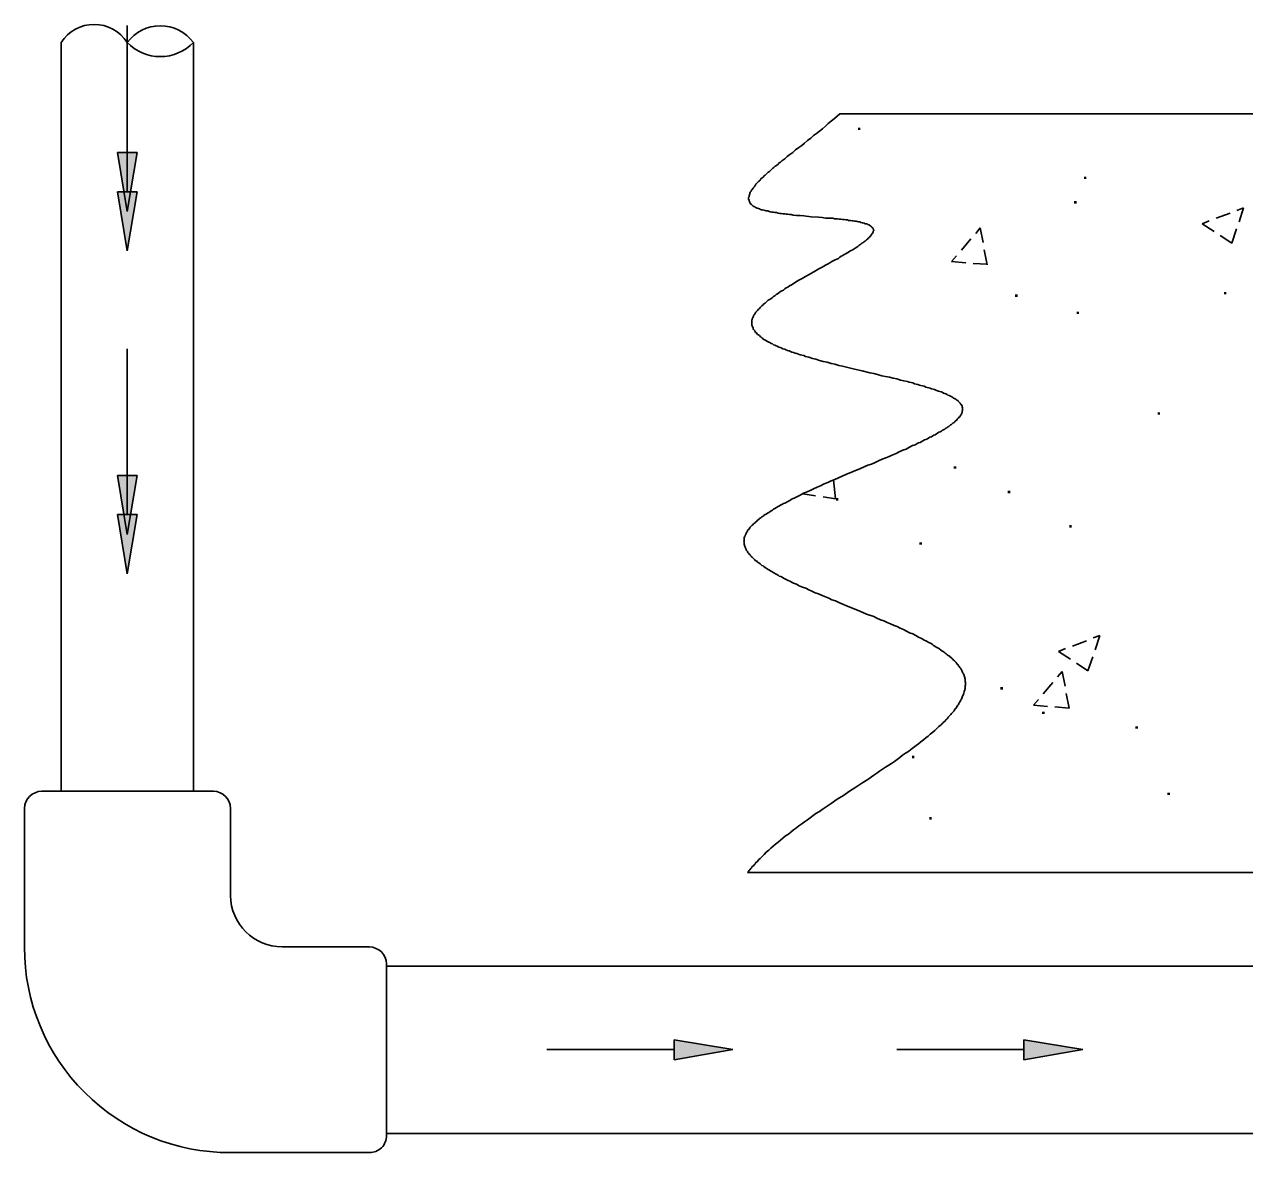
# Model space of a CAD drawing. Header units: inches. Extents: x 2025 to 34930, y -6955 to 4650.
# Drawn here: x 9123.7 to 9188.1, y -2568.9 to -2509.4 of the extents above; entities that cross this region are included whole.
import ezdxf

# ---------------------------------------------------------------- set-up
doc = ezdxf.new("R2010")
doc.units = ezdxf.units.IN
doc.header["$MEASUREMENT"] = 0
doc.layers.add('M-HVAC-EXHS-DUCT', color=3, linetype='Continuous', lineweight=50)
doc.layers.add('PDF-TEXT', color=7, linetype='Continuous', lineweight=35)

# ---------------------------------------------------------------- blocks, each defined once
blk = doc.blocks.new('detail 16')
at = {"layer": 'PDF-TEXT'}
for p, q in [((9129.168, -2518.218), (9129.168, -2509.448)), ((9125.681, -2549.826), (9125.681, -2510.329)), ((9132.655, -2549.826), (9132.655, -2510.329)), ((9166.124, -2514.601), (9165.979, -2514.755)), ((9166.302, -2514.472), (9166.124, -2514.601)), ((9166.448, -2514.342), (9166.302, -2514.472)), ((9166.602, -2514.213), (9166.448, -2514.342)), ((9166.731, -2514.091), (9166.602, -2514.213)), ((9280.271, -2514.091), (9166.731, -2514.091)), ((9165.348, -2515.248), (9165.202, -2515.378)), ((9165.501, -2515.143), (9165.348, -2515.248)), ((9165.671, -2515.014), (9165.501, -2515.143)), ((9165.825, -2514.884), (9165.671, -2515.014)), ((9165.979, -2514.755), (9165.825, -2514.884)), ((9164.579, -2515.871), (9164.401, -2516.001)), ((9164.725, -2515.766), (9164.579, -2515.871)), ((9164.878, -2515.637), (9164.725, -2515.766)), ((9165.032, -2515.507), (9164.878, -2515.637)), ((9165.202, -2515.378), (9165.032, -2515.507)), ((9129.168, -2519.245), (9128.65, -2516.13)), ((9128.65, -2516.13), (9129.685, -2516.13)), ((9129.685, -2516.13), (9129.168, -2519.245)), ((9163.738, -2516.535), (9163.673, -2516.583)), ((9163.827, -2516.47), (9163.738, -2516.535)), ((9163.956, -2516.341), (9163.827, -2516.47)), ((9164.102, -2516.235), (9163.956, -2516.341)), ((9164.255, -2516.13), (9164.102, -2516.235)), ((9164.401, -2516.001), (9164.255, -2516.13)), ((9162.961, -2517.182), (9162.896, -2517.222)), ((9163.026, -2517.141), (9162.961, -2517.182)), ((9163.09, -2517.077), (9163.026, -2517.141)), ((9163.131, -2517.028), (9163.09, -2517.077)), ((9163.196, -2516.963), (9163.131, -2517.028)), ((9163.26, -2516.923), (9163.196, -2516.963)), ((9163.325, -2516.858), (9163.26, -2516.923)), ((9163.39, -2516.818), (9163.325, -2516.858)), ((9163.479, -2516.753), (9163.39, -2516.818)), ((9163.543, -2516.688), (9163.479, -2516.753)), ((9163.608, -2516.648), (9163.543, -2516.688)), ((9163.673, -2516.583), (9163.608, -2516.648)), ((9162.314, -2517.805), (9162.273, -2517.87)), ((9162.362, -2517.764), (9162.314, -2517.805)), ((9162.403, -2517.716), (9162.362, -2517.764)), ((9162.443, -2517.675), (9162.403, -2517.716)), ((9162.492, -2517.635), (9162.443, -2517.675)), ((9162.532, -2517.595), (9162.492, -2517.635)), ((9162.573, -2517.53), (9162.532, -2517.595)), ((9162.637, -2517.481), (9162.573, -2517.53)), ((9162.686, -2517.441), (9162.637, -2517.481)), ((9162.751, -2517.376), (9162.686, -2517.441)), ((9162.791, -2517.336), (9162.751, -2517.376)), ((9162.856, -2517.287), (9162.791, -2517.336)), ((9162.896, -2517.222), (9162.856, -2517.287)), ((9129.168, -2521.332), (9128.65, -2518.218)), ((9128.65, -2518.218), (9129.685, -2518.218)), ((9129.685, -2518.218), (9129.168, -2521.332)), ((9161.95, -2518.468), (9161.925, -2518.517)), ((9161.974, -2518.363), (9161.95, -2518.387)), ((9161.95, -2518.387), (9161.95, -2518.468)), ((9161.99, -2518.323), (9161.974, -2518.363)), ((9162.014, -2518.234), (9161.99, -2518.282)), ((9161.99, -2518.282), (9161.99, -2518.323)), ((9162.039, -2518.193), (9162.014, -2518.234)), ((9162.055, -2518.169), (9162.039, -2518.193)), ((9162.079, -2518.129), (9162.055, -2518.169)), ((9162.12, -2518.088), (9162.079, -2518.129)), ((9162.144, -2518.04), (9162.12, -2518.088)), ((9162.184, -2517.999), (9162.144, -2518.04)), ((9162.209, -2517.959), (9162.184, -2517.999)), ((9162.249, -2517.91), (9162.209, -2517.959)), ((9162.273, -2517.87), (9162.249, -2517.91)), ((9161.925, -2518.517), (9161.925, -2518.598)), ((9161.925, -2518.598), (9161.95, -2518.646)), ((9161.95, -2518.646), (9161.95, -2518.711)), ((9161.95, -2518.711), (9161.974, -2518.727)), ((9161.974, -2518.727), (9161.99, -2518.776)), ((9161.99, -2518.776), (9161.99, -2518.792)), ((9161.99, -2518.792), (9162.014, -2518.816)), ((9162.014, -2518.816), (9162.039, -2518.857)), ((9162.039, -2518.857), (9162.079, -2518.881)), ((9162.079, -2518.881), (9162.103, -2518.905)), ((9162.103, -2518.905), (9162.12, -2518.921)), ((9162.12, -2518.921), (9162.168, -2518.97)), ((9162.168, -2518.97), (9162.209, -2518.986)), ((9162.209, -2518.986), (9162.249, -2519.01)), ((9162.249, -2519.01), (9162.298, -2519.035)), ((9162.298, -2519.035), (9162.338, -2519.051)), ((9162.338, -2519.051), (9162.378, -2519.075)), ((9162.378, -2519.075), (9162.443, -2519.091)), ((9162.443, -2519.091), (9162.492, -2519.116)), ((9162.492, -2519.116), (9162.556, -2519.14)), ((9162.556, -2519.14), (9162.597, -2519.156)), ((9187.669, -2519.205), (9188.017, -2519.051)), ((9188.017, -2519.051), (9187.782, -2519.803)), ((9162.597, -2519.156), (9162.662, -2519.156)), ((9162.662, -2519.156), (9162.726, -2519.18)), ((9162.726, -2519.18), (9162.791, -2519.205)), ((9162.791, -2519.205), (9162.856, -2519.221)), ((9162.856, -2519.221), (9162.945, -2519.221)), ((9162.945, -2519.221), (9163.01, -2519.245)), ((9163.01, -2519.245), (9163.066, -2519.269)), ((9163.066, -2519.269), (9163.155, -2519.285)), ((9163.155, -2519.285), (9163.244, -2519.285)), ((9163.244, -2519.285), (9163.309, -2519.31)), ((9163.309, -2519.31), (9163.39, -2519.31)), ((9163.39, -2519.31), (9163.479, -2519.334)), ((9163.479, -2519.334), (9163.568, -2519.35)), ((9163.568, -2519.35), (9163.649, -2519.35)), ((9163.649, -2519.35), (9163.738, -2519.374)), ((9163.738, -2519.374), (9163.827, -2519.374)), ((9163.827, -2519.374), (9163.908, -2519.399)), ((9163.908, -2519.399), (9163.997, -2519.399)), ((9163.997, -2519.399), (9164.086, -2519.415)), ((9164.086, -2519.415), (9164.166, -2519.415)), ((9164.166, -2519.415), (9164.272, -2519.439)), ((9164.272, -2519.439), (9164.45, -2519.463)), ((9164.45, -2519.463), (9164.644, -2519.463)), ((9164.644, -2519.463), (9164.838, -2519.48)), ((9164.838, -2519.48), (9165.226, -2519.528)), ((9165.226, -2519.528), (9165.607, -2519.544)), ((9165.607, -2519.544), (9165.801, -2519.569)), ((9165.801, -2519.569), (9165.979, -2519.593)), ((9165.979, -2519.593), (9166.173, -2519.593)), ((9166.173, -2519.593), (9166.367, -2519.609)), ((9166.367, -2519.609), (9166.448, -2519.633)), ((9166.448, -2519.633), (9166.618, -2519.633)), ((9166.618, -2519.633), (9166.707, -2519.658)), ((9166.707, -2519.658), (9166.796, -2519.658)), ((9166.796, -2519.658), (9166.877, -2519.674)), ((9166.877, -2519.674), (9166.966, -2519.674)), ((9166.966, -2519.674), (9167.055, -2519.698)), ((9167.055, -2519.698), (9167.136, -2519.698)), ((9167.136, -2519.698), (9167.2, -2519.722)), ((9167.2, -2519.722), (9167.289, -2519.722)), ((9167.289, -2519.722), (9167.378, -2519.738)), ((9167.378, -2519.738), (9167.443, -2519.738)), ((9167.443, -2519.738), (9167.508, -2519.763)), ((9167.508, -2519.763), (9167.589, -2519.763)), ((9167.589, -2519.763), (9167.653, -2519.779)), ((9167.653, -2519.779), (9167.718, -2519.803)), ((9185.84, -2519.892), (9186.205, -2519.738)), ((9186.577, -2519.609), (9187.305, -2519.334)), ((9167.718, -2519.803), (9167.783, -2519.803)), ((9167.783, -2519.803), (9167.848, -2519.827)), ((9167.848, -2519.827), (9167.912, -2519.844)), ((9167.912, -2519.844), (9167.953, -2519.844)), ((9167.953, -2519.844), (9168.017, -2519.868)), ((9168.017, -2519.868), (9168.066, -2519.892)), ((9168.066, -2519.892), (9168.131, -2519.908)), ((9168.131, -2519.908), (9168.171, -2519.908)), ((9168.171, -2519.908), (9168.212, -2519.933)), ((9168.212, -2519.933), (9168.26, -2519.957)), ((9168.26, -2519.957), (9168.301, -2519.973)), ((9168.301, -2519.973), (9168.325, -2519.997)), ((9168.325, -2519.997), (9168.365, -2520.022)), ((9168.365, -2520.022), (9168.39, -2520.038)), ((9168.39, -2520.038), (9168.406, -2520.062)), ((9168.406, -2520.062), (9168.43, -2520.062)), ((9168.43, -2520.426), (9168.406, -2520.467)), ((9168.43, -2520.062), (9168.43, -2520.086)), ((9168.43, -2520.086), (9168.454, -2520.086)), ((9168.454, -2520.41), (9168.43, -2520.426)), ((9168.454, -2520.086), (9168.454, -2520.103)), ((9168.454, -2520.103), (9168.47, -2520.103)), ((9168.47, -2520.361), (9168.454, -2520.41)), ((9168.47, -2520.103), (9168.47, -2520.127)), ((9168.47, -2520.127), (9168.495, -2520.151)), ((9168.495, -2520.345), (9168.47, -2520.361)), ((9168.495, -2520.151), (9168.495, -2520.192)), ((9168.495, -2520.192), (9168.519, -2520.216)), ((9168.519, -2520.256), (9168.495, -2520.281)), ((9168.495, -2520.281), (9168.495, -2520.345)), ((9168.519, -2520.216), (9168.519, -2520.256)), ((9173.899, -2520.41), (9174.134, -2520.103)), ((9174.134, -2520.103), (9174.287, -2520.879)), ((9186.463, -2520.297), (9185.84, -2519.892)), ((9187.394, -2520.92), (9187.653, -2520.167)), ((9167.742, -2521.049), (9167.678, -2521.098)), ((9167.783, -2521.009), (9167.742, -2521.049)), ((9167.848, -2520.968), (9167.783, -2521.009)), ((9167.888, -2520.92), (9167.848, -2520.968)), ((9167.953, -2520.903), (9167.888, -2520.92)), ((9168.001, -2520.855), (9167.953, -2520.903)), ((9168.066, -2520.815), (9168.001, -2520.855)), ((9168.106, -2520.774), (9168.066, -2520.815)), ((9168.147, -2520.75), (9168.106, -2520.774)), ((9168.195, -2520.709), (9168.147, -2520.75)), ((9168.236, -2520.661), (9168.195, -2520.709)), ((9168.26, -2520.645), (9168.236, -2520.661)), ((9168.301, -2520.596), (9168.26, -2520.645)), ((9168.341, -2520.556), (9168.301, -2520.596)), ((9168.365, -2520.531), (9168.341, -2520.556)), ((9168.39, -2520.491), (9168.365, -2520.531)), ((9168.406, -2520.467), (9168.39, -2520.491)), ((9173.147, -2521.284), (9173.64, -2520.685)), ((9186.787, -2520.515), (9187.394, -2520.92)), ((9166.666, -2521.721), (9166.577, -2521.761)), ((9166.731, -2521.656), (9166.666, -2521.721)), ((9166.812, -2521.607), (9166.731, -2521.656)), ((9166.901, -2521.567), (9166.812, -2521.607)), ((9166.966, -2521.526), (9166.901, -2521.567)), ((9167.055, -2521.478), (9166.966, -2521.526)), ((9167.119, -2521.437), (9167.055, -2521.478)), ((9167.2, -2521.397), (9167.119, -2521.437)), ((9167.265, -2521.348), (9167.2, -2521.397)), ((9167.33, -2521.308), (9167.265, -2521.348)), ((9167.419, -2521.268), (9167.33, -2521.308)), ((9167.483, -2521.219), (9167.419, -2521.268)), ((9167.548, -2521.179), (9167.483, -2521.219)), ((9167.678, -2521.098), (9167.548, -2521.179)), ((9172.629, -2521.891), (9172.888, -2521.591)), ((9174.498, -2522.06), (9174.352, -2521.268)), ((9165.631, -2522.279), (9165.461, -2522.384)), ((9165.801, -2522.19), (9165.631, -2522.279)), ((9165.979, -2522.085), (9165.801, -2522.19)), ((9166.149, -2521.996), (9165.979, -2522.085)), ((9166.318, -2521.891), (9166.149, -2521.996)), ((9166.496, -2521.802), (9166.318, -2521.891)), ((9166.577, -2521.761), (9166.496, -2521.802)), ((9173.381, -2521.955), (9172.629, -2521.891)), ((9173.77, -2521.996), (9174.498, -2522.036)), ((9164.401, -2522.983), (9164.231, -2523.096)), ((9164.579, -2522.878), (9164.401, -2522.983)), ((9164.749, -2522.789), (9164.579, -2522.878)), ((9164.919, -2522.683), (9164.749, -2522.789)), ((9165.113, -2522.578), (9164.919, -2522.683)), ((9165.461, -2522.384), (9165.113, -2522.578)), ((9163.374, -2523.63), (9163.309, -2523.695)), ((9163.454, -2523.589), (9163.374, -2523.63)), ((9163.519, -2523.541), (9163.454, -2523.589)), ((9163.608, -2523.476), (9163.519, -2523.541)), ((9163.673, -2523.436), (9163.608, -2523.476)), ((9163.762, -2523.395), (9163.673, -2523.436)), ((9163.827, -2523.331), (9163.762, -2523.395)), ((9163.908, -2523.282), (9163.827, -2523.331)), ((9163.997, -2523.242), (9163.908, -2523.282)), ((9164.086, -2523.177), (9163.997, -2523.242)), ((9164.231, -2523.096), (9164.086, -2523.177)), ((9162.573, -2524.277), (9162.532, -2524.318)), ((9162.621, -2524.229), (9162.573, -2524.277)), ((9162.686, -2524.164), (9162.621, -2524.229)), ((9162.726, -2524.123), (9162.686, -2524.164)), ((9162.791, -2524.083), (9162.726, -2524.123)), ((9162.856, -2524.034), (9162.791, -2524.083)), ((9162.921, -2523.97), (9162.856, -2524.034)), ((9162.961, -2523.929), (9162.921, -2523.97)), ((9163.026, -2523.889), (9162.961, -2523.929)), ((9163.09, -2523.848), (9163.026, -2523.889)), ((9163.179, -2523.784), (9163.09, -2523.848)), ((9163.244, -2523.735), (9163.179, -2523.784)), ((9163.309, -2523.695), (9163.244, -2523.735)), ((9162.12, -2524.941), (9162.103, -2524.981)), ((9162.144, -2524.852), (9162.12, -2524.9)), ((9162.12, -2524.9), (9162.12, -2524.941)), ((9162.168, -2524.811), (9162.144, -2524.852)), ((9162.184, -2524.771), (9162.168, -2524.811)), ((9162.209, -2524.722), (9162.184, -2524.771)), ((9162.233, -2524.682), (9162.209, -2524.722)), ((9162.249, -2524.641), (9162.233, -2524.682)), ((9162.298, -2524.593), (9162.249, -2524.641)), ((9162.314, -2524.552), (9162.298, -2524.593)), ((9162.362, -2524.512), (9162.314, -2524.552)), ((9162.403, -2524.471), (9162.362, -2524.512)), ((9162.443, -2524.407), (9162.403, -2524.471)), ((9162.492, -2524.358), (9162.443, -2524.407)), ((9162.532, -2524.318), (9162.492, -2524.358)), ((9162.103, -2524.981), (9162.103, -2525.24)), ((9162.103, -2525.24), (9162.12, -2525.28)), ((9162.12, -2525.28), (9162.12, -2525.305)), ((9162.12, -2525.305), (9162.144, -2525.345)), ((9162.144, -2525.345), (9162.168, -2525.394)), ((9162.168, -2525.394), (9162.168, -2525.434)), ((9162.168, -2525.434), (9162.184, -2525.475)), ((9162.184, -2525.475), (9162.209, -2525.499)), ((9162.209, -2525.499), (9162.249, -2525.539)), ((9162.249, -2525.539), (9162.273, -2525.588)), ((9162.273, -2525.588), (9162.298, -2525.628)), ((9162.298, -2525.628), (9162.338, -2525.653)), ((9162.338, -2525.653), (9162.362, -2525.693)), ((9162.362, -2525.693), (9162.403, -2525.733)), ((9162.403, -2525.733), (9162.443, -2525.758)), ((9162.443, -2525.758), (9162.492, -2525.798)), ((9162.492, -2525.798), (9162.532, -2525.847)), ((9162.532, -2525.847), (9162.573, -2525.863)), ((9162.573, -2525.863), (9162.621, -2525.911)), ((9162.621, -2525.911), (9162.662, -2525.928)), ((9162.662, -2525.928), (9162.702, -2525.976)), ((9162.702, -2525.976), (9162.767, -2526.017)), ((9162.767, -2526.017), (9162.815, -2526.033)), ((9162.815, -2526.033), (9162.88, -2526.081)), ((9162.88, -2526.081), (9162.921, -2526.098)), ((9162.921, -2526.098), (9162.985, -2526.146)), ((9162.985, -2526.146), (9163.05, -2526.162)), ((9163.05, -2526.162), (9163.115, -2526.211)), ((9163.115, -2526.211), (9163.179, -2526.227)), ((9163.179, -2526.227), (9163.244, -2526.275)), ((9129.168, -2535.232), (9129.168, -2526.486)), ((9163.244, -2526.275), (9163.309, -2526.292)), ((9163.309, -2526.292), (9163.374, -2526.34)), ((9163.374, -2526.34), (9163.438, -2526.356)), ((9163.438, -2526.356), (9163.519, -2526.405)), ((9163.519, -2526.405), (9163.584, -2526.421)), ((9163.584, -2526.421), (9163.649, -2526.445)), ((9163.649, -2526.445), (9163.738, -2526.486)), ((9163.738, -2526.486), (9163.827, -2526.51)), ((9163.827, -2526.51), (9163.891, -2526.551)), ((9163.891, -2526.551), (9163.972, -2526.575)), ((9163.972, -2526.575), (9164.061, -2526.599)), ((9164.061, -2526.599), (9164.126, -2526.64)), ((9164.126, -2526.64), (9164.207, -2526.664)), ((9164.207, -2526.664), (9164.296, -2526.68)), ((9164.296, -2526.68), (9164.385, -2526.72)), ((9164.385, -2526.72), (9164.466, -2526.745)), ((9164.466, -2526.745), (9164.555, -2526.769)), ((9164.555, -2526.769), (9164.644, -2526.809)), ((9164.644, -2526.809), (9164.725, -2526.834)), ((9164.725, -2526.834), (9164.838, -2526.85)), ((9164.838, -2526.85), (9164.919, -2526.898)), ((9164.919, -2526.898), (9165.008, -2526.915)), ((9165.008, -2526.915), (9165.097, -2526.939)), ((9165.097, -2526.939), (9165.291, -2527.004)), ((9165.291, -2527.004), (9165.477, -2527.044)), ((9165.477, -2527.044), (9165.671, -2527.109)), ((9165.671, -2527.109), (9165.865, -2527.157)), ((9165.865, -2527.157), (9166.06, -2527.198)), ((9166.06, -2527.198), (9166.278, -2527.263)), ((9166.278, -2527.263), (9166.472, -2527.303)), ((9166.472, -2527.303), (9166.683, -2527.368)), ((9166.683, -2527.368), (9166.877, -2527.408)), ((9166.877, -2527.408), (9167.095, -2527.457)), ((9167.095, -2527.457), (9167.508, -2527.562)), ((9167.508, -2527.562), (9167.912, -2527.651)), ((9167.912, -2527.651), (9168.325, -2527.756)), ((9168.325, -2527.756), (9168.535, -2527.796)), ((9168.535, -2527.796), (9168.729, -2527.845)), ((9168.729, -2527.845), (9168.948, -2527.91)), ((9168.948, -2527.91), (9169.142, -2527.95)), ((9169.142, -2527.95), (9169.352, -2527.991)), ((9169.352, -2527.991), (9169.547, -2528.039)), ((9169.547, -2528.039), (9169.741, -2528.08)), ((9169.741, -2528.08), (9169.935, -2528.144)), ((9169.935, -2528.144), (9170.105, -2528.185)), ((9170.105, -2528.185), (9170.299, -2528.225)), ((9170.299, -2528.225), (9170.388, -2528.25)), ((9170.388, -2528.25), (9170.493, -2528.274)), ((9170.493, -2528.274), (9170.582, -2528.29)), ((9170.582, -2528.29), (9170.671, -2528.339)), ((9170.671, -2528.339), (9170.752, -2528.355)), ((9170.752, -2528.355), (9170.841, -2528.379)), ((9170.841, -2528.379), (9170.93, -2528.403)), ((9170.93, -2528.403), (9171.011, -2528.419)), ((9171.011, -2528.419), (9171.1, -2528.444)), ((9171.1, -2528.444), (9171.181, -2528.468)), ((9171.181, -2528.468), (9171.27, -2528.508)), ((9171.27, -2528.508), (9171.334, -2528.533)), ((9171.334, -2528.533), (9171.423, -2528.549)), ((9171.423, -2528.549), (9171.504, -2528.573)), ((9171.504, -2528.573), (9171.569, -2528.597)), ((9171.569, -2528.597), (9171.658, -2528.614)), ((9171.658, -2528.614), (9171.723, -2528.638)), ((9171.723, -2528.638), (9171.788, -2528.678)), ((9171.788, -2528.678), (9171.877, -2528.703)), ((9171.877, -2528.703), (9171.941, -2528.727)), ((9171.941, -2528.727), (9172.006, -2528.743)), ((9172.006, -2528.743), (9172.071, -2528.767)), ((9172.071, -2528.767), (9172.135, -2528.784)), ((9172.135, -2528.784), (9172.2, -2528.832)), ((9172.2, -2528.832), (9172.265, -2528.848)), ((9172.265, -2528.848), (9172.322, -2528.872)), ((9172.322, -2528.872), (9172.386, -2528.897)), ((9172.386, -2528.897), (9172.435, -2528.937)), ((9172.435, -2528.937), (9172.499, -2528.961)), ((9172.499, -2528.961), (9172.54, -2528.978)), ((9172.54, -2528.978), (9172.605, -2529.002)), ((9172.605, -2529.002), (9172.645, -2529.026)), ((9172.645, -2529.026), (9172.694, -2529.067)), ((9172.694, -2529.067), (9172.734, -2529.091)), ((9172.734, -2529.091), (9172.775, -2529.107)), ((9172.775, -2529.107), (9172.823, -2529.131)), ((9172.823, -2529.131), (9172.864, -2529.172)), ((9172.864, -2529.172), (9172.904, -2529.196)), ((9172.904, -2529.196), (9172.953, -2529.22)), ((9172.953, -2529.22), (9172.969, -2529.261)), ((9172.969, -2529.261), (9173.017, -2529.285)), ((9173.017, -2529.285), (9173.033, -2529.301)), ((9173.033, -2529.301), (9173.058, -2529.35)), ((9173.058, -2529.35), (9173.082, -2529.366)), ((9173.082, -2529.366), (9173.098, -2529.39)), ((9173.098, -2529.39), (9173.122, -2529.431)), ((9173.122, -2529.431), (9173.147, -2529.455)), ((9173.058, -2530.078), (9173.017, -2530.102)), ((9173.082, -2530.038), (9173.058, -2530.078)), ((9173.098, -2530.013), (9173.082, -2530.038)), ((9173.122, -2529.973), (9173.098, -2530.013)), ((9173.147, -2529.949), (9173.122, -2529.973)), ((9173.147, -2529.455), (9173.163, -2529.471)), ((9173.163, -2529.884), (9173.147, -2529.908)), ((9173.147, -2529.908), (9173.147, -2529.949)), ((9173.163, -2529.471), (9173.187, -2529.52)), ((9173.187, -2529.843), (9173.163, -2529.884)), ((9173.187, -2529.52), (9173.187, -2529.56)), ((9173.187, -2529.56), (9173.211, -2529.601)), ((9173.211, -2529.754), (9173.187, -2529.779)), ((9173.187, -2529.779), (9173.187, -2529.843)), ((9173.211, -2529.601), (9173.211, -2529.754)), ((9172.265, -2530.725), (9172.2, -2530.766)), ((9172.322, -2530.677), (9172.265, -2530.725)), ((9172.37, -2530.66), (9172.322, -2530.677)), ((9172.435, -2530.612), (9172.37, -2530.66)), ((9172.475, -2530.596), (9172.435, -2530.612)), ((9172.516, -2530.547), (9172.475, -2530.596)), ((9172.564, -2530.507), (9172.516, -2530.547)), ((9172.629, -2530.482), (9172.564, -2530.507)), ((9172.71, -2530.402), (9172.629, -2530.482)), ((9172.758, -2530.377), (9172.71, -2530.402)), ((9172.799, -2530.337), (9172.758, -2530.377)), ((9172.823, -2530.313), (9172.799, -2530.337)), ((9172.864, -2530.272), (9172.823, -2530.313)), ((9172.904, -2530.248), (9172.864, -2530.272)), ((9172.928, -2530.207), (9172.904, -2530.248)), ((9172.969, -2530.159), (9172.928, -2530.207)), ((9172.993, -2530.143), (9172.969, -2530.159)), ((9173.017, -2530.102), (9172.993, -2530.143)), ((9171.116, -2531.348), (9171.059, -2531.389)), ((9171.205, -2531.3), (9171.116, -2531.348)), ((9171.27, -2531.283), (9171.205, -2531.3)), ((9171.359, -2531.235), (9171.27, -2531.283)), ((9171.423, -2531.194), (9171.359, -2531.235)), ((9171.488, -2531.154), (9171.423, -2531.194)), ((9171.569, -2531.13), (9171.488, -2531.154)), ((9171.634, -2531.089), (9171.569, -2531.13)), ((9171.699, -2531.041), (9171.634, -2531.089)), ((9171.763, -2531.025), (9171.699, -2531.041)), ((9171.828, -2530.976), (9171.763, -2531.025)), ((9171.893, -2530.936), (9171.828, -2530.976)), ((9171.957, -2530.895), (9171.893, -2530.936)), ((9172.022, -2530.871), (9171.957, -2530.895)), ((9172.087, -2530.83), (9172.022, -2530.871)), ((9172.152, -2530.79), (9172.087, -2530.83)), ((9172.2, -2530.766), (9172.152, -2530.79)), ((9169.7, -2532.012), (9169.53, -2532.076)), ((9169.87, -2531.923), (9169.7, -2532.012)), ((9170.064, -2531.842), (9169.87, -2531.923)), ((9170.234, -2531.777), (9170.064, -2531.842)), ((9170.412, -2531.688), (9170.234, -2531.777)), ((9170.558, -2531.599), (9170.412, -2531.688)), ((9170.647, -2531.583), (9170.558, -2531.599)), ((9170.736, -2531.534), (9170.647, -2531.583)), ((9170.817, -2531.494), (9170.736, -2531.534)), ((9170.881, -2531.453), (9170.817, -2531.494)), ((9170.97, -2531.429), (9170.881, -2531.453)), ((9171.059, -2531.389), (9170.97, -2531.429)), ((9168.212, -2532.634), (9167.823, -2532.804)), ((9168.406, -2532.57), (9168.212, -2532.634)), ((9168.6, -2532.481), (9168.406, -2532.57)), ((9168.778, -2532.4), (9168.6, -2532.481)), ((9168.964, -2532.311), (9168.778, -2532.4)), ((9169.158, -2532.246), (9168.964, -2532.311)), ((9169.336, -2532.165), (9169.158, -2532.246)), ((9169.53, -2532.076), (9169.336, -2532.165)), ((9129.168, -2536.291), (9128.65, -2533.168)), ((9128.65, -2533.168), (9129.685, -2533.168)), ((9129.685, -2533.168), (9129.168, -2536.291)), ((9166.666, -2533.298), (9166.472, -2533.387)), ((9167.055, -2533.128), (9166.666, -2533.298)), ((9167.823, -2532.804), (9167.055, -2533.128)), ((9165.348, -2533.88), (9165.178, -2533.969)), ((9165.542, -2533.791), (9165.348, -2533.88)), ((9165.72, -2533.711), (9165.542, -2533.791)), ((9165.914, -2533.622), (9165.72, -2533.711)), ((9166.108, -2533.541), (9165.914, -2533.622)), ((9166.278, -2533.452), (9166.108, -2533.541)), ((9166.472, -2533.387), (9166.278, -2533.452)), ((9166.513, -2534.398), (9166.407, -2533.411)), ((9163.908, -2534.592), (9163.827, -2534.633)), ((9163.997, -2534.544), (9163.908, -2534.592)), ((9164.061, -2534.503), (9163.997, -2534.544)), ((9164.15, -2534.463), (9164.061, -2534.503)), ((9164.231, -2534.414), (9164.15, -2534.463)), ((9164.32, -2534.374), (9164.231, -2534.414)), ((9164.466, -2534.293), (9164.32, -2534.374)), ((9164.644, -2534.204), (9164.466, -2534.293)), ((9164.814, -2534.115), (9164.644, -2534.204)), ((9164.789, -2534.139), (9165.461, -2534.244)), ((9165.008, -2534.034), (9164.814, -2534.115)), ((9165.178, -2533.969), (9165.008, -2534.034)), ((9165.849, -2534.293), (9166.513, -2534.398)), ((9129.168, -2538.354), (9128.65, -2535.232)), ((9128.65, -2535.232), (9129.685, -2535.232)), ((9129.685, -2535.232), (9129.168, -2538.354)), ((9162.791, -2535.232), (9162.726, -2535.28)), ((9162.856, -2535.215), (9162.791, -2535.232)), ((9162.921, -2535.167), (9162.856, -2535.215)), ((9162.985, -2535.126), (9162.921, -2535.167)), ((9163.05, -2535.086), (9162.985, -2535.126)), ((9163.115, -2535.037), (9163.05, -2535.086)), ((9163.179, -2534.997), (9163.115, -2535.037)), ((9163.244, -2534.956), (9163.179, -2534.997)), ((9163.309, -2534.916), (9163.244, -2534.956)), ((9163.39, -2534.867), (9163.309, -2534.916)), ((9163.454, -2534.827), (9163.39, -2534.867)), ((9163.519, -2534.787), (9163.454, -2534.827)), ((9163.608, -2534.738), (9163.519, -2534.787)), ((9163.673, -2534.698), (9163.608, -2534.738)), ((9163.762, -2534.657), (9163.673, -2534.698)), ((9163.827, -2534.633), (9163.762, -2534.657)), ((9162.055, -2535.854), (9162.014, -2535.903)), ((9162.103, -2535.814), (9162.055, -2535.854)), ((9162.144, -2535.774), (9162.103, -2535.814)), ((9162.184, -2535.725), (9162.144, -2535.774)), ((9162.233, -2535.685), (9162.184, -2535.725)), ((9162.273, -2535.668), (9162.233, -2535.685)), ((9162.314, -2535.62), (9162.273, -2535.668)), ((9162.362, -2535.579), (9162.314, -2535.62)), ((9162.403, -2535.539), (9162.362, -2535.579)), ((9162.467, -2535.49), (9162.403, -2535.539)), ((9162.508, -2535.45), (9162.467, -2535.49)), ((9162.573, -2535.41), (9162.508, -2535.45)), ((9162.621, -2535.361), (9162.573, -2535.41)), ((9162.686, -2535.32), (9162.621, -2535.361)), ((9162.726, -2535.28), (9162.686, -2535.32)), ((9161.715, -2536.413), (9161.691, -2536.461)), ((9161.691, -2536.461), (9161.691, -2536.607)), ((9161.739, -2536.372), (9161.715, -2536.413)), ((9161.756, -2536.308), (9161.739, -2536.332)), ((9161.739, -2536.332), (9161.739, -2536.372)), ((9161.78, -2536.267), (9161.756, -2536.308)), ((9161.804, -2536.227), (9161.78, -2536.267)), ((9161.82, -2536.178), (9161.804, -2536.227)), ((9161.844, -2536.138), (9161.82, -2536.178)), ((9161.869, -2536.097), (9161.844, -2536.138)), ((9161.885, -2536.049), (9161.869, -2536.097)), ((9161.925, -2536.032), (9161.885, -2536.049)), ((9161.95, -2535.984), (9161.925, -2536.032)), ((9161.99, -2535.943), (9161.95, -2535.984)), ((9162.014, -2535.903), (9161.99, -2535.943)), ((9161.691, -2536.607), (9161.675, -2536.655)), ((9161.675, -2536.655), (9161.691, -2536.696)), ((9161.691, -2536.696), (9161.691, -2536.801)), ((9161.691, -2536.801), (9161.715, -2536.85)), ((9161.715, -2536.85), (9161.715, -2536.89)), ((9161.715, -2536.89), (9161.739, -2536.93)), ((9161.739, -2536.93), (9161.739, -2536.979)), ((9161.739, -2536.979), (9161.756, -2536.995)), ((9161.756, -2536.995), (9161.78, -2537.044)), ((9161.78, -2537.044), (9161.804, -2537.084)), ((9161.804, -2537.084), (9161.82, -2537.125)), ((9161.82, -2537.125), (9161.844, -2537.165)), ((9161.844, -2537.165), (9161.869, -2537.189)), ((9161.869, -2537.189), (9161.885, -2537.23)), ((9161.885, -2537.23), (9161.925, -2537.278)), ((9161.925, -2537.278), (9161.95, -2537.319)), ((9161.95, -2537.319), (9161.99, -2537.343)), ((9161.99, -2537.343), (9162.014, -2537.384)), ((9162.014, -2537.384), (9162.055, -2537.424)), ((9162.055, -2537.424), (9162.079, -2537.473)), ((9162.079, -2537.473), (9162.12, -2537.489)), ((9162.12, -2537.489), (9162.168, -2537.537)), ((9162.168, -2537.537), (9162.209, -2537.578)), ((9162.209, -2537.578), (9162.249, -2537.618)), ((9162.249, -2537.618), (9162.298, -2537.667)), ((9162.298, -2537.667), (9162.338, -2537.683)), ((9162.338, -2537.683), (9162.378, -2537.731)), ((9162.378, -2537.731), (9162.427, -2537.772)), ((9162.427, -2537.772), (9162.467, -2537.788)), ((9162.467, -2537.788), (9162.532, -2537.837)), ((9162.532, -2537.837), (9162.573, -2537.877)), ((9162.573, -2537.877), (9162.621, -2537.917)), ((9162.621, -2537.917), (9162.686, -2537.942)), ((9162.686, -2537.942), (9162.726, -2537.982)), ((9162.726, -2537.982), (9162.791, -2538.031)), ((9162.791, -2538.031), (9162.856, -2538.071)), ((9162.856, -2538.071), (9162.896, -2538.095)), ((9162.896, -2538.095), (9162.961, -2538.136)), ((9162.961, -2538.136), (9163.026, -2538.176)), ((9163.026, -2538.176), (9163.09, -2538.225)), ((9163.09, -2538.225), (9163.155, -2538.241)), ((9163.155, -2538.241), (9163.22, -2538.29)), ((9163.22, -2538.29), (9163.285, -2538.33)), ((9163.285, -2538.33), (9163.349, -2538.354)), ((9163.349, -2538.354), (9163.414, -2538.395)), ((9163.414, -2538.395), (9163.479, -2538.435)), ((9163.479, -2538.435), (9163.543, -2538.476)), ((9163.543, -2538.476), (9163.632, -2538.5)), ((9163.632, -2538.5), (9163.697, -2538.54)), ((9163.697, -2538.54), (9163.762, -2538.589)), ((9163.762, -2538.589), (9163.843, -2538.629)), ((9163.843, -2538.629), (9163.908, -2538.654)), ((9163.908, -2538.654), (9163.972, -2538.694)), ((9163.972, -2538.694), (9164.126, -2538.759)), ((9164.126, -2538.759), (9164.296, -2538.848)), ((9164.296, -2538.848), (9164.45, -2538.913)), ((9164.45, -2538.913), (9164.595, -2538.994)), ((9164.595, -2538.994), (9164.773, -2539.058)), ((9164.773, -2539.058), (9164.943, -2539.123)), ((9164.943, -2539.123), (9165.097, -2539.212)), ((9165.097, -2539.212), (9165.267, -2539.277)), ((9165.267, -2539.277), (9165.437, -2539.358)), ((9165.437, -2539.358), (9165.607, -2539.422)), ((9165.607, -2539.422), (9165.801, -2539.511)), ((9165.801, -2539.511), (9165.979, -2539.576)), ((9165.979, -2539.576), (9166.149, -2539.641)), ((9166.149, -2539.641), (9166.318, -2539.73)), ((9166.318, -2539.73), (9166.513, -2539.794)), ((9166.513, -2539.794), (9166.683, -2539.875)), ((9166.683, -2539.875), (9167.055, -2540.029)), ((9167.055, -2540.029), (9167.783, -2540.328)), ((9167.783, -2540.328), (9168.147, -2540.482)), ((9168.147, -2540.482), (9168.519, -2540.603)), ((9168.519, -2540.603), (9168.689, -2540.693)), ((9168.689, -2540.693), (9168.883, -2540.781)), ((9168.883, -2540.781), (9169.053, -2540.846)), ((9169.053, -2540.846), (9169.223, -2540.927)), ((9169.223, -2540.927), (9169.401, -2540.992)), ((9169.401, -2540.992), (9169.595, -2541.081)), ((9169.595, -2541.081), (9169.765, -2541.146)), ((9169.765, -2541.146), (9169.919, -2541.235)), ((9169.919, -2541.235), (9170.089, -2541.291)), ((9170.089, -2541.291), (9170.258, -2541.38)), ((9170.258, -2541.38), (9170.412, -2541.469)), ((9170.412, -2541.469), (9170.582, -2541.534)), ((9170.582, -2541.534), (9170.736, -2541.615)), ((9170.736, -2541.615), (9170.881, -2541.704)), ((9180.096, -2541.744), (9180.436, -2541.615)), ((9180.436, -2541.615), (9180.201, -2542.367)), ((9170.881, -2541.704), (9171.035, -2541.769)), ((9171.035, -2541.769), (9171.116, -2541.809)), ((9171.116, -2541.809), (9171.181, -2541.857)), ((9171.181, -2541.857), (9171.27, -2541.898)), ((9171.27, -2541.898), (9171.334, -2541.938)), ((9171.334, -2541.938), (9171.399, -2541.963)), ((9171.399, -2541.963), (9171.464, -2542.003)), ((9171.464, -2542.003), (9171.553, -2542.044)), ((9171.553, -2542.044), (9171.618, -2542.092)), ((9171.618, -2542.092), (9171.682, -2542.133)), ((9171.682, -2542.133), (9171.747, -2542.173)), ((9171.747, -2542.173), (9171.812, -2542.222)), ((9171.812, -2542.222), (9171.877, -2542.262)), ((9171.877, -2542.262), (9171.941, -2542.286)), ((9171.941, -2542.286), (9172.006, -2542.327)), ((9178.268, -2542.456), (9178.632, -2542.302)), ((9178.996, -2542.173), (9179.732, -2541.898)), ((9172.006, -2542.327), (9172.046, -2542.367)), ((9172.046, -2542.367), (9172.111, -2542.416)), ((9172.111, -2542.416), (9172.176, -2542.456)), ((9172.176, -2542.456), (9172.241, -2542.497)), ((9172.241, -2542.497), (9172.281, -2542.545)), ((9172.281, -2542.545), (9172.346, -2542.586)), ((9172.346, -2542.586), (9172.386, -2542.626)), ((9172.386, -2542.626), (9172.451, -2542.667)), ((9172.451, -2542.667), (9172.499, -2542.691)), ((9172.499, -2542.691), (9172.54, -2542.731)), ((9172.54, -2542.731), (9172.605, -2542.78)), ((9172.605, -2542.78), (9172.645, -2542.82)), ((9172.645, -2542.82), (9172.694, -2542.861)), ((9172.694, -2542.861), (9172.734, -2542.909)), ((9172.734, -2542.909), (9172.775, -2542.95)), ((9172.775, -2542.95), (9172.823, -2542.99)), ((9178.891, -2542.861), (9178.268, -2542.456)), ((9179.813, -2543.484), (9180.072, -2542.731)), ((9172.823, -2542.99), (9172.864, -2543.039)), ((9172.864, -2543.039), (9172.888, -2543.079)), ((9172.888, -2543.079), (9172.928, -2543.12)), ((9172.928, -2543.12), (9172.969, -2543.168)), ((9172.969, -2543.168), (9172.993, -2543.209)), ((9172.993, -2543.209), (9173.033, -2543.249)), ((9173.033, -2543.249), (9173.058, -2543.298)), ((9173.058, -2543.298), (9173.098, -2543.338)), ((9173.098, -2543.338), (9173.122, -2543.378)), ((9173.122, -2543.378), (9173.147, -2543.419)), ((9173.147, -2543.419), (9173.163, -2543.467)), ((9173.163, -2543.467), (9173.187, -2543.508)), ((9173.187, -2543.508), (9173.211, -2543.548)), ((9173.211, -2543.548), (9173.228, -2543.597)), ((9173.228, -2543.597), (9173.252, -2543.637)), ((9178.203, -2543.791), (9178.462, -2543.508)), ((9178.462, -2543.508), (9178.608, -2544.285)), ((9179.214, -2543.079), (9179.813, -2543.484)), ((9173.252, -2543.637), (9173.276, -2543.678)), ((9173.276, -2543.678), (9173.292, -2543.726)), ((9173.292, -2543.726), (9173.292, -2543.767)), ((9173.292, -2543.767), (9173.317, -2543.807)), ((9173.317, -2543.807), (9173.317, -2543.872)), ((9173.317, -2543.872), (9173.341, -2543.921)), ((9173.341, -2543.921), (9173.341, -2544.042)), ((9173.341, -2544.042), (9173.357, -2544.09)), ((9173.357, -2544.22), (9173.341, -2544.26)), ((9173.357, -2544.09), (9173.357, -2544.22)), ((9177.451, -2544.689), (9177.969, -2544.09)), ((9173.187, -2544.859), (9173.163, -2544.924)), ((9173.211, -2544.819), (9173.187, -2544.859)), ((9173.228, -2544.778), (9173.211, -2544.819)), ((9173.252, -2544.73), (9173.228, -2544.778)), ((9173.276, -2544.649), (9173.252, -2544.689)), ((9173.252, -2544.689), (9173.252, -2544.73)), ((9173.292, -2544.584), (9173.276, -2544.649)), ((9173.317, -2544.495), (9173.292, -2544.543)), ((9173.292, -2544.543), (9173.292, -2544.584)), ((9173.341, -2544.414), (9173.317, -2544.455)), ((9173.317, -2544.455), (9173.317, -2544.495)), ((9173.341, -2544.26), (9173.341, -2544.414)), ((9178.826, -2545.442), (9178.672, -2544.673)), ((9172.775, -2545.531), (9172.758, -2545.595)), ((9172.823, -2545.482), (9172.775, -2545.531)), ((9172.864, -2545.442), (9172.823, -2545.482)), ((9172.888, -2545.401), (9172.864, -2545.442)), ((9172.928, -2545.336), (9172.888, -2545.401)), ((9172.953, -2545.296), (9172.928, -2545.336)), ((9172.993, -2545.247), (9172.953, -2545.296)), ((9173.017, -2545.207), (9172.993, -2545.247)), ((9173.033, -2545.166), (9173.017, -2545.207)), ((9173.082, -2545.102), (9173.033, -2545.166)), ((9173.098, -2545.053), (9173.082, -2545.102)), ((9173.122, -2545.013), (9173.098, -2545.053)), ((9173.147, -2544.972), (9173.122, -2545.013)), ((9173.163, -2544.924), (9173.147, -2544.972)), ((9176.949, -2545.296), (9177.208, -2544.988)), ((9177.685, -2545.361), (9176.949, -2545.296)), ((9178.074, -2545.377), (9178.826, -2545.442)), ((9172.216, -2546.17), (9172.176, -2546.218)), ((9172.281, -2546.129), (9172.216, -2546.17)), ((9172.322, -2546.064), (9172.281, -2546.129)), ((9172.37, -2546.024), (9172.322, -2546.064)), ((9172.411, -2545.984), (9172.37, -2546.024)), ((9172.451, -2545.919), (9172.411, -2545.984)), ((9172.499, -2545.87), (9172.451, -2545.919)), ((9172.54, -2545.83), (9172.499, -2545.87)), ((9172.58, -2545.789), (9172.54, -2545.83)), ((9172.629, -2545.725), (9172.58, -2545.789)), ((9172.669, -2545.676), (9172.629, -2545.725)), ((9172.71, -2545.636), (9172.669, -2545.676)), ((9172.758, -2545.595), (9172.71, -2545.636)), ((9171.504, -2546.817), (9171.399, -2546.922)), ((9171.634, -2546.712), (9171.504, -2546.817)), ((9171.747, -2546.623), (9171.634, -2546.712)), ((9171.852, -2546.518), (9171.747, -2546.623)), ((9171.957, -2546.412), (9171.852, -2546.518)), ((9172.022, -2546.364), (9171.957, -2546.412)), ((9172.071, -2546.323), (9172.022, -2546.364)), ((9172.135, -2546.259), (9172.071, -2546.323)), ((9172.176, -2546.218), (9172.135, -2546.259)), ((9170.752, -2547.424), (9170.623, -2547.529)), ((9170.881, -2547.335), (9170.752, -2547.424)), ((9171.011, -2547.229), (9170.881, -2547.335)), ((9171.14, -2547.116), (9171.011, -2547.229)), ((9171.27, -2547.011), (9171.14, -2547.116)), ((9171.399, -2546.922), (9171.27, -2547.011)), ((9169.894, -2548.047), (9169.765, -2548.152)), ((9170.04, -2547.933), (9169.894, -2548.047)), ((9170.194, -2547.828), (9170.04, -2547.933)), ((9170.347, -2547.739), (9170.194, -2547.828)), ((9170.477, -2547.634), (9170.347, -2547.739)), ((9170.623, -2547.529), (9170.477, -2547.634)), ((9168.988, -2548.67), (9168.835, -2548.775)), ((9169.142, -2548.556), (9168.988, -2548.67)), ((9169.312, -2548.451), (9169.142, -2548.556)), ((9169.466, -2548.362), (9169.312, -2548.451)), ((9169.611, -2548.257), (9169.466, -2548.362)), ((9169.765, -2548.152), (9169.611, -2548.257)), ((9167.888, -2549.398), (9167.572, -2549.608)), ((9168.212, -2549.204), (9167.888, -2549.398)), ((9168.519, -2548.985), (9168.212, -2549.204)), ((9168.689, -2548.88), (9168.519, -2548.985)), ((9168.835, -2548.775), (9168.689, -2548.88)), ((9133.714, -2549.826), (9124.653, -2549.826)), ((9166.925, -2550.045), (9166.602, -2550.255)), ((9167.249, -2549.826), (9166.925, -2550.045)), ((9167.572, -2549.608), (9167.249, -2549.826)), ((9165.954, -2550.684), (9165.801, -2550.797)), ((9166.278, -2550.474), (9165.954, -2550.684)), ((9166.602, -2550.255), (9166.278, -2550.474)), ((9123.747, -2550.733), (9123.747, -2558.054)), ((9134.612, -2555.328), (9134.612, -2550.733)), ((9165.032, -2551.331), (9164.878, -2551.436)), ((9165.178, -2551.226), (9165.032, -2551.331)), ((9165.331, -2551.113), (9165.178, -2551.226)), ((9165.477, -2551.008), (9165.331, -2551.113)), ((9165.655, -2550.903), (9165.477, -2551.008)), ((9165.801, -2550.797), (9165.655, -2550.903)), ((9164.15, -2551.979), (9164.021, -2552.084)), ((9164.296, -2551.865), (9164.15, -2551.979)), ((9164.45, -2551.76), (9164.296, -2551.865)), ((9164.579, -2551.655), (9164.45, -2551.76)), ((9164.725, -2551.55), (9164.579, -2551.655)), ((9164.878, -2551.436), (9164.725, -2551.55)), ((9163.349, -2552.618), (9163.22, -2552.731)), ((9163.479, -2552.512), (9163.349, -2552.618)), ((9163.608, -2552.407), (9163.479, -2552.512)), ((9163.738, -2552.302), (9163.608, -2552.407)), ((9163.867, -2552.189), (9163.738, -2552.302)), ((9164.021, -2552.084), (9163.867, -2552.189)), ((9162.637, -2553.265), (9162.532, -2553.37)), ((9162.751, -2553.16), (9162.637, -2553.265)), ((9162.856, -2553.046), (9162.751, -2553.16)), ((9162.985, -2552.941), (9162.856, -2553.046)), ((9163.09, -2552.836), (9162.985, -2552.941)), ((9163.22, -2552.731), (9163.09, -2552.836)), ((9162.039, -2553.912), (9161.99, -2553.977)), ((9162.079, -2553.864), (9162.039, -2553.912)), ((9162.12, -2553.799), (9162.079, -2553.864)), ((9162.184, -2553.758), (9162.12, -2553.799)), ((9162.233, -2553.694), (9162.184, -2553.758)), ((9162.273, -2553.653), (9162.233, -2553.694)), ((9162.314, -2553.588), (9162.273, -2553.653)), ((9162.378, -2553.548), (9162.314, -2553.588)), ((9162.427, -2553.483), (9162.378, -2553.548)), ((9162.467, -2553.435), (9162.427, -2553.483)), ((9162.532, -2553.37), (9162.467, -2553.435)), ((9161.909, -2554.082), (9161.869, -2554.122)), ((9161.869, -2554.122), (9205.346, -2554.122)), ((9161.95, -2554.017), (9161.909, -2554.082)), ((9161.99, -2553.977), (9161.95, -2554.017)), ((9141.934, -2558.038), (9137.331, -2558.038)), ((9142.84, -2567.989), (9142.84, -2558.936)), ((9207.15, -2559.049), (9142.84, -2559.049)), ((9157.993, -2563.451), (9151.295, -2563.451)), ((9157.993, -2562.933), (9161.092, -2563.451)), ((9157.993, -2563.993), (9157.993, -2562.933)), ((9161.092, -2563.451), (9157.993, -2563.993)), ((9176.439, -2563.451), (9169.741, -2563.451)), ((9176.439, -2562.933), (9179.538, -2563.451)), ((9176.439, -2563.993), (9176.439, -2562.933)), ((9179.538, -2563.451), (9176.439, -2563.993)), ((9207.15, -2567.876), (9142.84, -2567.876)), ((9134.596, -2568.887), (9141.934, -2568.887))]:
    blk.add_line(p, q, dxfattribs=at)
for centre, radius, start, end in [((9127.424, -2511.46), 2.078, 32.95788, 147.04212), ((9130.911, -2511.635), 2.178, 36.82315, 143.17685), ((9130.911, -2508.686), 2.396, 223.31415, 316.68585), ((9124.684, -2550.763), 0.937, 91.86131, 178.13797), ((9133.683, -2550.756), 0.93, 1.42084, 88.06556), ((9137.347, -2555.303), 2.735, 180.51437, 269.65641), ((9134.572, -2558.062), 10.825, 179.95805, 270.12742), ((9141.911, -2558.968), 0.93, 1.93441, 88.57913), ((9141.947, -2567.994), 0.893, 269.18254, 0.30551)]:
    blk.add_arc(centre, radius, start, end, dxfattribs=at)
at = {"layer": 'PDF-TEXT', "transparency": 33554559}
for points in [[(9167.694, -2514.82), (9167.823, -2514.82), (9167.694, -2514.949), (9167.823, -2514.949)], [(9129.685, -2516.13), (9129.168, -2519.245), (9128.65, -2516.13)], [(9179.603, -2517.408), (9179.732, -2517.408), (9179.603, -2517.538), (9179.732, -2517.538)], [(9129.685, -2518.218), (9129.168, -2521.332), (9128.65, -2518.218)], [(9179.085, -2518.703), (9179.214, -2518.703), (9179.085, -2518.832), (9179.214, -2518.832)], [(9175.978, -2523.622), (9176.108, -2523.622), (9175.978, -2523.751), (9176.108, -2523.751)], [(9186.981, -2523.492), (9187.111, -2523.492), (9186.981, -2523.622), (9187.111, -2523.622)], [(9179.214, -2524.528), (9179.344, -2524.528), (9179.214, -2524.657), (9179.344, -2524.657)], [(9183.486, -2529.835), (9183.616, -2529.835), (9183.486, -2529.965), (9183.616, -2529.965)], [(9129.685, -2533.168), (9129.168, -2536.291), (9128.65, -2533.168)], [(9172.742, -2532.683), (9172.872, -2532.683), (9172.742, -2532.812), (9172.872, -2532.812)], [(9166.529, -2534.366), (9166.658, -2534.366), (9166.529, -2534.495), (9166.658, -2534.495)], [(9175.59, -2533.977), (9175.719, -2533.977), (9175.59, -2534.107), (9175.719, -2534.107)], [(9129.685, -2535.232), (9129.168, -2538.354), (9128.65, -2535.232)], [(9178.826, -2535.79), (9178.956, -2535.79), (9178.826, -2535.919), (9178.956, -2535.919)], [(9170.93, -2536.696), (9171.059, -2536.696), (9170.93, -2536.825), (9171.059, -2536.825)], [(9175.202, -2544.333), (9175.331, -2544.333), (9175.202, -2544.463), (9175.331, -2544.463)], [(9177.402, -2545.628), (9177.532, -2545.628), (9177.402, -2545.757), (9177.532, -2545.757)], [(9182.321, -2546.404), (9182.451, -2546.404), (9182.321, -2546.534), (9182.451, -2546.534)], [(9170.542, -2547.958), (9170.671, -2547.958), (9170.542, -2548.087), (9170.671, -2548.087)], [(9184.004, -2549.899), (9184.133, -2549.899), (9184.004, -2550.029), (9184.133, -2550.029)], [(9171.448, -2551.194), (9171.577, -2551.194), (9171.448, -2551.323), (9171.577, -2551.323)], [(9157.993, -2562.933), (9161.092, -2563.451), (9157.993, -2563.993)], [(9176.439, -2562.933), (9179.538, -2563.451), (9176.439, -2563.993)]]:
    blk.add_solid(points, dxfattribs=at)

msp = doc.modelspace()

# ---------------------------------------------------------------- block references
at = {"layer": 'M-HVAC-EXHS-DUCT'}
msp.add_blockref('detail 16', (0, 0), dxfattribs=at)

doc.saveas('drawing.dxf')
